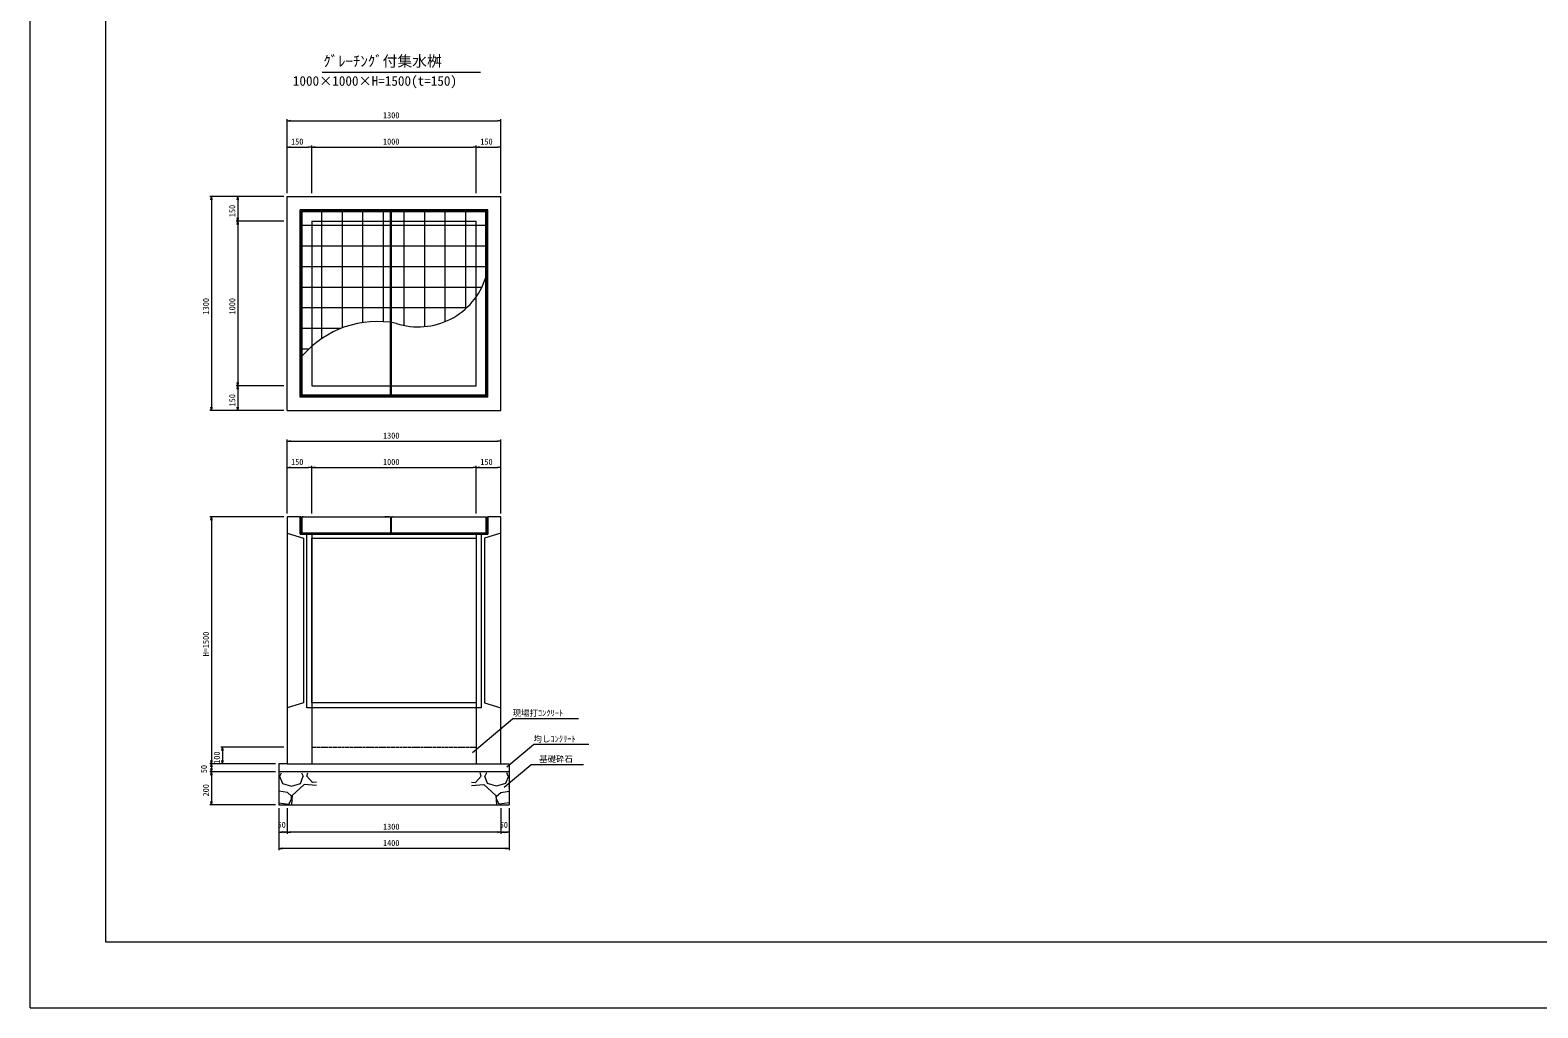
# Model space of a CAD drawing. Units: millimetres on the paper. Extents: x 0 to 841, y 0 to 594.
# Drawn here: x 0 to 458.1, y 0 to 297 of the extents above; entities that cross this region are included whole.
import ezdxf
from ezdxf.enums import TextEntityAlignment as Align

# ---------------------------------------------------------------- set-up
doc = ezdxf.new("R2010")
doc.units = ezdxf.units.MM
doc.linetypes.add('USER1', pattern=[0.375, 0.25, -0.125])
for name, color, linetype, lineweight in [('D-STR-DIM（寸法）', 7, 'Continuous', 18), ('D-STR-HTXT（旗揚げ）', 7, 'Continuous', 18), ('D-STR-STR1（構造物）', 4, 'Continuous', 18), ('D-STR-STRn（構造物）', 7, 'Continuous', 18), ('D-STR（構造物外形線）', 1, 'Continuous', 18), ('D-TTL(外枠）', 2, 'Continuous', 18), ('DEFPOINTS_2', 8, 'Continuous', 18)]:
    doc.layers.add(name, color=color, linetype=linetype, lineweight=lineweight)
doc.layers.add('D-STR-TXT（文字）', color=7, linetype='Continuous')
doc.layers.add('D-TTL-TXT（文字）', color=7, linetype='Continuous')
doc.styles.add('ＭＳ ゴシック', font='')
doc.styles.get('ＭＳ ゴシック').set_extended_font_data('MS Gothic')

msp = doc.modelspace()

# ---------------------------------------------------------------- linework, layer by layer
at = {"layer": 'D-STR-DIM（寸法）'}
for p, q in [((78.065, 247.486), (78.065, 269.986)), ((78.065, 269.486), (79.065, 269.653)), ((79.065, 269.32), (78.065, 269.486)), ((78.065, 269.486), (79.065, 269.486)), ((79.065, 269.486), (142.065, 269.486)), ((142.065, 269.653), (143.065, 269.486)), ((143.065, 269.486), (142.065, 269.32)), ((143.065, 269.486), (142.065, 269.486)), ((143.065, 247.486), (143.065, 269.986)), ((78.065, 247.486), (78.065, 261.986)), ((78.065, 261.486), (79.065, 261.653)), ((79.065, 261.32), (78.065, 261.486)), ((78.065, 261.486), (79.065, 261.486)), ((79.065, 261.486), (84.565, 261.486)), ((84.565, 261.653), (85.565, 261.486)), ((85.565, 261.486), (84.565, 261.32)), ((85.565, 261.486), (84.565, 261.486)), ((85.565, 247.486), (85.565, 261.986)), ((85.565, 247.486), (85.565, 261.986)), ((85.565, 261.486), (86.565, 261.653)), ((86.565, 261.32), (85.565, 261.486)), ((85.565, 261.486), (86.565, 261.486)), ((86.565, 261.486), (134.565, 261.486)), ((134.565, 261.653), (135.565, 261.486)), ((135.565, 261.486), (134.565, 261.32)), ((135.565, 261.486), (134.565, 261.486)), ((135.565, 247.486), (135.565, 261.986)), ((135.565, 247.486), (135.565, 261.986)), ((135.565, 261.486), (136.565, 261.653)), ((136.565, 261.32), (135.565, 261.486)), ((135.565, 261.486), (136.565, 261.486)), ((136.565, 261.486), (142.065, 261.486)), ((142.065, 261.653), (143.065, 261.486)), ((143.065, 261.486), (142.065, 261.32)), ((143.065, 261.486), (142.065, 261.486)), ((143.065, 247.486), (143.065, 261.986)), ((77.065, 246.486), (54.565, 246.486)), ((54.898, 245.486), (55.065, 246.486)), ((55.065, 246.486), (55.231, 245.486)), ((55.065, 246.486), (55.065, 245.486)), ((55.065, 245.486), (55.065, 182.486)), ((77.065, 246.486), (62.565, 246.486)), ((62.898, 245.486), (63.065, 246.486)), ((63.065, 246.486), (63.231, 245.486)), ((63.065, 246.486), (63.065, 245.486)), ((63.065, 245.486), (63.065, 239.986)), ((77.065, 238.986), (62.565, 238.986)), ((77.065, 238.986), (62.565, 238.986)), ((63.065, 238.986), (62.898, 239.986)), ((62.898, 237.986), (63.065, 238.986)), ((63.231, 239.986), (63.065, 238.986)), ((63.065, 238.986), (63.065, 239.986)), ((63.065, 238.986), (63.231, 237.986)), ((63.065, 238.986), (63.065, 237.986)), ((63.065, 237.986), (63.065, 189.986)), ((77.065, 188.986), (62.565, 188.986)), ((77.065, 188.986), (62.565, 188.986)), ((63.065, 188.986), (62.898, 189.986)), ((62.898, 187.986), (63.065, 188.986)), ((63.231, 189.986), (63.065, 188.986)), ((63.065, 188.986), (63.065, 189.986)), ((63.065, 188.986), (63.231, 187.986)), ((63.065, 188.986), (63.065, 187.986)), ((63.065, 187.986), (63.065, 182.486)), ((77.065, 181.486), (54.565, 181.486)), ((55.065, 181.486), (54.898, 182.486)), ((55.231, 182.486), (55.065, 181.486)), ((55.065, 181.486), (55.065, 182.486)), ((77.065, 181.486), (62.565, 181.486)), ((63.065, 181.486), (62.898, 182.486)), ((63.231, 182.486), (63.065, 181.486)), ((63.065, 181.486), (63.065, 182.486)), ((78.065, 150.167), (78.065, 172.667)), ((78.065, 172.167), (79.065, 172.334)), ((79.065, 172), (78.065, 172.167)), ((78.065, 172.167), (79.065, 172.167)), ((79.065, 172.167), (142.065, 172.167)), ((142.065, 172.334), (143.065, 172.167)), ((143.065, 172.167), (142.065, 172)), ((143.065, 172.167), (142.065, 172.167)), ((143.065, 150.167), (143.065, 172.667)), ((78.065, 150.167), (78.065, 164.667)), ((78.065, 164.167), (79.065, 164.334)), ((79.065, 164), (78.065, 164.167)), ((78.065, 164.167), (79.065, 164.167)), ((79.065, 164.167), (84.565, 164.167)), ((84.565, 164.334), (85.565, 164.167)), ((85.565, 164.167), (84.565, 164)), ((85.565, 164.167), (84.565, 164.167)), ((85.565, 150.167), (85.565, 164.667)), ((85.565, 150.167), (85.565, 164.667)), ((85.565, 164.167), (86.565, 164.334)), ((86.565, 164), (85.565, 164.167)), ((85.565, 164.167), (86.565, 164.167)), ((86.565, 164.167), (134.565, 164.167)), ((134.565, 164.334), (135.565, 164.167)), ((135.565, 164.167), (134.565, 164)), ((135.565, 164.167), (134.565, 164.167)), ((135.565, 150.167), (135.565, 164.667)), ((135.565, 150.167), (135.565, 164.667)), ((135.565, 164.167), (136.565, 164.334)), ((136.565, 164), (135.565, 164.167)), ((135.565, 164.167), (136.565, 164.167)), ((136.565, 164.167), (142.065, 164.167)), ((142.065, 164.334), (143.065, 164.167)), ((143.065, 164.167), (142.065, 164)), ((143.065, 164.167), (142.065, 164.167)), ((143.065, 150.167), (143.065, 164.667)), ((77.065, 149.167), (54.565, 149.167)), ((54.898, 148.167), (55.065, 149.167)), ((55.065, 149.167), (55.231, 148.167)), ((55.065, 149.167), (55.065, 148.167)), ((55.065, 148.167), (55.065, 75.167)), ((77.065, 79.167), (57.899, 79.167)), ((58.232, 78.167), (58.399, 79.167)), ((58.399, 79.167), (58.565, 78.167)), ((58.399, 79.167), (58.399, 78.167)), ((58.399, 78.167), (58.399, 75.167)), ((74.565, 74.167), (54.565, 74.167)), ((72.065, 74.167), (54.565, 74.167)), ((55.065, 74.167), (54.898, 75.167)), ((54.898, 73.167), (55.065, 74.167)), ((55.231, 75.167), (55.065, 74.167)), ((55.065, 74.167), (55.065, 75.167)), ((55.065, 74.167), (55.231, 73.167)), ((55.065, 74.167), (55.065, 73.167)), ((74.565, 74.167), (57.899, 74.167)), ((58.399, 74.167), (58.232, 75.167)), ((58.565, 75.167), (58.399, 74.167)), ((58.399, 74.167), (58.399, 75.167)), ((74.565, 71.667), (54.565, 71.667)), ((74.565, 71.667), (54.565, 71.667)), ((55.065, 71.667), (54.898, 72.667)), ((54.898, 70.667), (55.065, 71.667)), ((55.065, 73.167), (55.065, 72.667)), ((55.231, 72.667), (55.065, 71.667)), ((55.065, 71.667), (55.065, 72.667)), ((55.065, 71.667), (55.231, 70.667)), ((55.065, 71.667), (55.065, 70.667)), ((55.065, 70.667), (55.065, 62.667)), ((74.565, 61.667), (54.565, 61.667)), ((55.065, 61.667), (54.898, 62.667)), ((55.231, 62.667), (55.065, 61.667)), ((55.065, 61.667), (55.065, 62.667)), ((75.565, 60.667), (75.565, 52.874)), ((75.565, 60.667), (75.565, 47.906)), ((78.065, 60.667), (78.065, 52.874)), ((78.065, 60.667), (78.065, 52.874)), ((143.065, 60.667), (143.065, 52.874)), ((143.065, 60.667), (143.065, 52.874)), ((145.565, 60.667), (145.565, 52.874)), ((145.565, 60.667), (145.565, 47.906)), ((75.565, 53.374), (76.565, 53.541)), ((76.565, 53.208), (75.565, 53.374)), ((75.565, 53.374), (76.565, 53.374)), ((77.065, 53.374), (76.565, 53.374)), ((77.065, 53.541), (78.065, 53.374)), ((78.065, 53.374), (77.065, 53.208)), ((78.065, 53.374), (77.065, 53.374)), ((78.065, 53.374), (79.065, 53.541)), ((79.065, 53.208), (78.065, 53.374)), ((78.065, 53.374), (79.065, 53.374)), ((142.065, 53.374), (79.065, 53.374)), ((142.065, 53.541), (143.065, 53.374)), ((143.065, 53.374), (142.065, 53.208)), ((143.065, 53.374), (142.065, 53.374)), ((143.065, 53.374), (144.065, 53.541)), ((144.065, 53.208), (143.065, 53.374)), ((143.065, 53.374), (144.065, 53.374)), ((144.065, 53.374), (144.565, 53.374)), ((144.565, 53.541), (145.565, 53.374)), ((145.565, 53.374), (144.565, 53.208)), ((145.565, 53.374), (144.565, 53.374)), ((75.565, 48.406), (76.565, 48.573)), ((76.565, 48.24), (75.565, 48.406)), ((75.565, 48.406), (76.565, 48.406)), ((144.565, 48.406), (76.565, 48.406)), ((144.565, 48.573), (145.565, 48.406)), ((145.565, 48.406), (144.565, 48.24)), ((145.565, 48.406), (144.565, 48.406))]:
    msp.add_line(p, q, dxfattribs=at)
at = {"layer": 'D-STR-HTXT（旗揚げ）'}
for p, q in [((88.744, 284.207), (136.852, 284.207)), ((134.402, 77.593), (146.587, 87.808)), ((166.622, 87.808), (146.587, 87.808)), ((144.821, 73.169), (152.944, 79.978)), ((169.711, 79.978), (152.944, 79.978)), ((144.024, 67.041), (152.147, 73.851)), ((168.121, 73.851), (152.147, 73.851))]:
    msp.add_line(p, q, dxfattribs=at)
at = {"layer": 'D-STR-STR1（構造物）', "color": 7}
for p, q in [((78.065, 246.486), (143.065, 246.486)), ((78.065, 181.486), (78.065, 246.486)), ((143.065, 181.486), (143.065, 246.486)), ((78.065, 181.486), (143.065, 181.486)), ((82.39, 149.167), (82.39, 144.167)), ((109.54, 149.167), (109.54, 144.167)), ((138.74, 149.167), (138.74, 144.167)), ((84.065, 144.167), (137.065, 144.167))]:
    msp.add_line(p, q, dxfattribs=at)
at = {"layer": 'D-STR-STR1（構造物）'}
for p, q in [((82.09, 185.511), (82.09, 242.461)), ((139.04, 242.461), (82.09, 242.461)), ((138.74, 242.161), (82.39, 242.161)), ((82.39, 185.811), (82.39, 242.161)), ((138.44, 241.861), (82.69, 241.861)), ((82.69, 186.111), (82.69, 241.861)), ((88.633, 238.986), (88.633, 241.861)), ((88.633, 203.321), (88.633, 238.986)), ((94.883, 238.986), (94.883, 241.861)), ((94.883, 206.558), (94.883, 238.986)), ((101.133, 238.986), (101.133, 241.861)), ((101.133, 208.173), (101.133, 238.986)), ((107.383, 238.986), (107.383, 241.861)), ((107.383, 208.429), (107.383, 238.986)), ((109.54, 186.111), (109.54, 241.861)), ((109.84, 186.111), (109.84, 241.861)), ((113.633, 238.986), (113.633, 241.861)), ((113.633, 207.304), (113.633, 238.986)), ((119.883, 238.986), (119.883, 241.861)), ((119.883, 206.955), (119.883, 238.986)), ((126.133, 238.986), (126.133, 241.861)), ((126.133, 208.486), (126.133, 238.986)), ((132.383, 238.986), (132.383, 241.861)), ((132.383, 212.431), (132.383, 238.986)), ((138.44, 186.111), (138.44, 241.861)), ((138.74, 185.811), (138.74, 242.161)), ((139.04, 185.511), (139.04, 242.461)), ((85.565, 237.616), (82.69, 237.616)), ((109.54, 237.616), (85.565, 237.616)), ((135.565, 237.616), (109.84, 237.616)), ((138.44, 237.616), (135.565, 237.616)), ((85.565, 231.366), (82.69, 231.366)), ((109.54, 231.366), (85.565, 231.366)), ((135.565, 231.366), (109.84, 231.366)), ((138.44, 231.366), (135.565, 231.366)), ((85.565, 225.116), (82.69, 225.116)), ((109.54, 225.116), (85.565, 225.116)), ((135.565, 225.116), (109.84, 225.116)), ((138.44, 225.116), (135.565, 225.116)), ((85.565, 218.866), (82.69, 218.866)), ((109.54, 218.866), (85.565, 218.866)), ((135.565, 218.866), (109.84, 218.866)), ((137.241, 218.866), (135.565, 218.866)), ((85.565, 212.616), (82.69, 212.616)), ((109.54, 212.616), (85.565, 212.616)), ((132.585, 212.616), (109.84, 212.616)), ((85.565, 206.366), (82.69, 206.366)), ((94.387, 206.366), (85.565, 206.366)), ((84.671, 200.116), (82.69, 200.116)), ((139.04, 185.511), (82.09, 185.511)), ((138.74, 185.811), (82.39, 185.811)), ((138.44, 186.111), (82.69, 186.111)), ((82.09, 149.167), (82.09, 146.517)), ((82.09, 149.167), (82.09, 143.867)), ((82.39, 149.167), (82.09, 149.167)), ((82.09, 144.017), (82.09, 149.167)), ((82.39, 144.167), (82.39, 149.167)), ((82.69, 149.167), (82.99, 149.167)), ((82.99, 149.167), (82.69, 149.167)), ((82.69, 149.167), (109.54, 149.167)), ((82.69, 144.167), (82.69, 149.167)), ((109.24, 149.167), (107.77, 149.167)), ((109.54, 149.167), (109.54, 144.167)), ((109.84, 149.167), (110.14, 149.167)), ((110.14, 149.167), (109.84, 149.167)), ((109.84, 149.167), (138.44, 149.167)), ((109.84, 144.167), (109.84, 149.167)), ((138.44, 149.167), (138.44, 144.167)), ((138.74, 149.167), (139.04, 149.167)), ((138.74, 144.167), (138.74, 149.167)), ((139.04, 149.167), (139.04, 143.867)), ((139.04, 144.017), (139.04, 149.167)), ((82.09, 143.867), (139.04, 143.867)), ((109.54, 144.167), (82.39, 144.167)), ((138.74, 144.167), (109.84, 144.167))]:
    msp.add_line(p, q, dxfattribs=at)
at = {"layer": 'D-STR-STR1（構造物）', "color": 7, "linetype": 'USER1'}
msp.add_line((85.565, 79.167), (135.565, 79.167), dxfattribs=at)
at = {"layer": 'D-STR-STR1（構造物）'}
for centre, radius, start, end in [((117.945, 228.381), 21.514, 251.96728, 342.2889), ((105.482, 178.44), 30.049, 78.86599, 139.33365)]:
    msp.add_arc(centre, radius, start, end, dxfattribs=at)
at = {"layer": 'D-STR-STRn（構造物）'}
for p, q in [((75.565, 74.167), (75.565, 61.667)), ((78.065, 74.167), (75.565, 74.167)), ((143.065, 74.167), (145.565, 74.167)), ((145.565, 74.167), (145.565, 61.667)), ((145.565, 71.667), (75.565, 71.667)), ((75.743, 70.385), (76.7, 68.151)), ((75.916, 70.388), (76.338, 71.371)), ((82.135, 68.14), (82.933, 70.374)), ((82.475, 71.371), (82.929, 70.386)), ((84.043, 70.382), (84.414, 71.371)), ((85.799, 68.495), (84.044, 70.41)), ((135.33, 68.495), (137.086, 70.41)), ((137.086, 70.382), (136.715, 71.371)), ((138.994, 68.14), (138.196, 70.374)), ((138.655, 71.371), (138.2, 70.386)), ((145.387, 70.385), (144.429, 68.151)), ((145.213, 70.388), (144.792, 71.371)), ((75.748, 67.193), (75.565, 67.254)), ((75.565, 67.098), (75.729, 67.197)), ((78.16, 65.45), (75.565, 65.839)), ((76.689, 68.136), (79.402, 67.338)), ((79.433, 64.3), (78.156, 65.418)), ((79.415, 63.363), (79.415, 64.32)), ((79.431, 67.337), (82.144, 68.135)), ((79.579, 64.475), (79.451, 61.795)), ((83.26, 67.833), (79.589, 64.481)), ((87.028, 67.492), (83.251, 67.807)), ((87.028, 68.596), (85.781, 68.488)), ((134.102, 68.596), (135.348, 68.488)), ((134.102, 67.492), (137.879, 67.807)), ((137.869, 67.833), (141.54, 64.481)), ((141.698, 67.337), (138.985, 68.135)), ((141.55, 64.475), (141.678, 61.795)), ((141.697, 64.3), (142.973, 65.418)), ((141.714, 63.363), (141.714, 64.32)), ((144.441, 68.136), (141.727, 67.338)), ((142.969, 65.45), (145.565, 65.839)), ((145.382, 67.193), (145.565, 67.254)), ((145.565, 67.098), (145.401, 67.197)), ((75.565, 62.286), (78.623, 61.919)), ((75.565, 61.667), (145.565, 61.667)), ((78.598, 61.92), (79.396, 63.356)), ((142.532, 61.92), (141.734, 63.356)), ((145.565, 62.286), (142.506, 61.919))]:
    msp.add_line(p, q, dxfattribs=at)
at = {"layer": 'D-STR（構造物外形線）'}
for p, q in [((85.565, 238.986), (135.565, 238.986)), ((85.565, 238.986), (85.565, 188.986)), ((135.565, 188.986), (135.565, 238.986)), ((85.565, 188.986), (135.565, 188.986)), ((78.065, 149.167), (78.065, 74.167)), ((82.09, 149.167), (78.065, 149.167)), ((82.09, 149.167), (82.09, 144.167)), ((139.04, 149.167), (139.04, 144.167)), ((143.065, 149.167), (139.04, 149.167)), ((143.065, 74.167), (143.065, 149.167)), ((78.065, 144.167), (83.065, 142.667)), ((82.09, 144.167), (139.04, 144.167)), ((83.065, 142.667), (83.065, 92.667)), ((84.065, 91.167), (84.065, 144.167)), ((85.565, 144.167), (85.565, 74.167)), ((85.565, 142.667), (135.565, 142.667)), ((85.565, 92.667), (85.565, 142.667)), ((135.565, 144.167), (135.565, 74.167)), ((135.565, 142.667), (135.565, 92.667)), ((137.065, 144.167), (137.065, 91.167)), ((143.065, 144.167), (138.065, 142.667)), ((138.065, 142.667), (138.065, 92.667)), ((83.065, 92.667), (78.065, 91.167)), ((135.565, 92.667), (85.565, 92.667)), ((138.065, 92.667), (143.065, 91.167)), ((137.065, 91.167), (84.065, 91.167)), ((78.065, 74.167), (143.065, 74.167))]:
    msp.add_line(p, q, dxfattribs=at)
at = {"layer": 'D-TTL(外枠）'}
for p, q in [((23, 20), (23, 574)), ((818, 20), (23, 20))]:
    msp.add_line(p, q, dxfattribs=at)
at = {"layer": 'DEFPOINTS_2'}
for q in [(0, 594), (841, 0)]:
    msp.add_line((0, 0), q, dxfattribs=at)

# ---------------------------------------------------------------- texts
at = {"layer": 'D-STR-DIM（寸法）', "style": 'ＭＳ ゴシック'}
for s, p in [('1300', (107.221, 269.686)), ('150', (79.283, 261.686)), ('1000', (107.221, 261.686)), ('150', (136.783, 261.686)), ('1300', (107.221, 172.367)), ('150', (79.283, 164.367)), ('1000', (107.221, 164.367)), ('150', (136.783, 164.367)), ('50', (75.184, 54.134)), ('1300', (107.221, 53.574)), ('50', (142.684, 54.134)), ('1400', (107.221, 48.606))]:
    msp.add_text(s, height=1.833, dxfattribs=at).set_placement(p, align=Align.BOTTOM_LEFT)
for s, p in [('150', (62.865, 240.205)), ('1300', (54.865, 210.643)), ('1000', (62.865, 210.643)), ('150', (62.865, 182.705)), ('H=1500', (54.865, 106.781)), ('50', (54.265, 71.286)), ('100', (58.199, 74.135)), ('200', (54.865, 64.218))]:
    msp.add_text(s, height=1.833, rotation=90, dxfattribs=at).set_placement(p, align=Align.BOTTOM_LEFT)
at = {"layer": 'D-STR-TXT（文字）', "style": 'ＭＳ ゴシック'}
for s, p in [('現場打ｺﾝｸﾘｰﾄ', (146.587, 88.06)), ('均しｺﾝｸﾘｰﾄ', (152.944, 80.231)), ('基礎砕石', (154.647, 74.104))]:
    msp.add_text(s, height=1.833, dxfattribs=at).set_placement(p, align=Align.BOTTOM_LEFT)
at = {"layer": 'D-TTL-TXT（文字）', "style": 'ＭＳ ゴシック'}
for s, height, p in [('ｸﾞﾚｰﾁﾝｸﾞ付集水桝', 3.299, (89.094, 284.95)), ('1000×1000×H=1500(t=150)', 2.933, (79.824, 279.227))]:
    msp.add_text(s, height=height, dxfattribs=at).set_placement(p, align=Align.BOTTOM_LEFT)

doc.saveas('drawing.dxf')
